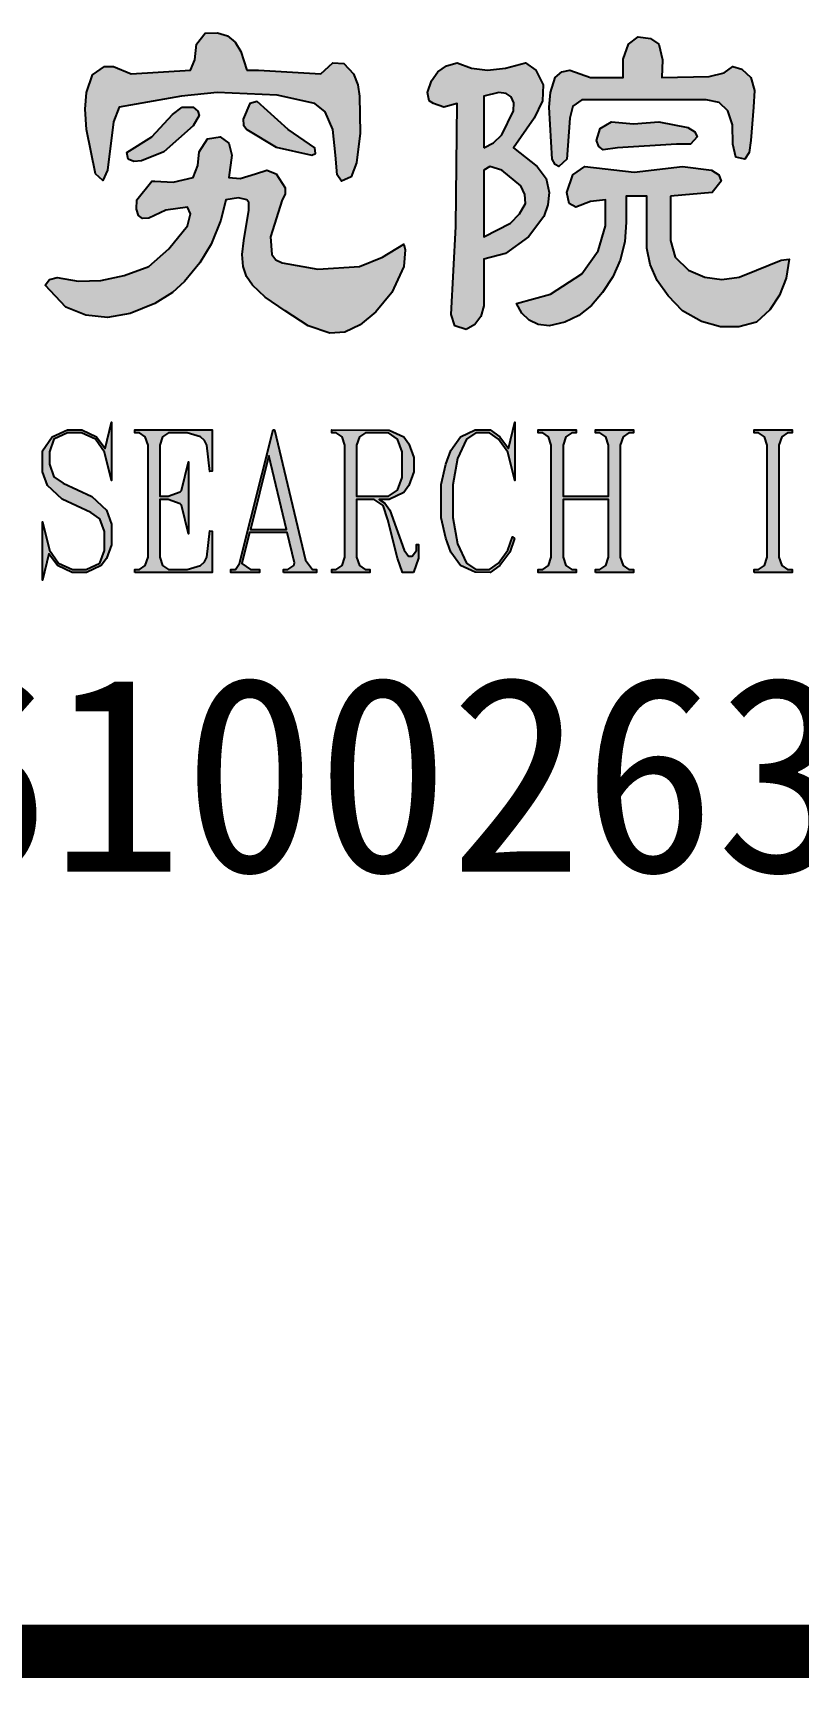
# Model space of a CAD drawing. Extents: x 1252172 to 1336272, y -987752 to -826269.
# Drawn here: x 1332417 to 1333277, y -868754 to -866904 of the extents above; entities that cross this region are included whole.
import ezdxf
from ezdxf.enums import TextEntityAlignment as Align

# ---------------------------------------------------------------- set-up
doc = ezdxf.new("R2010")
doc.units = 0
doc.header["$LTSCALE"] = 1000
for name, color, linetype in [('BTTK', 7, 'Continuous'), ('Logo', 4, 'Continuous'), ('电-标注', 1, 'Continuous')]:
    doc.layers.add(name, color=color, linetype=linetype)
doc.styles.add('HT', font='')
doc.styles.add('HZ(TK)', font='geniso.shx', dxfattribs={"width": 0.9, "bigfont": 'hztxt.shx'})
doc.styles.get('HT').set_extended_font_data('SimHei')

# ---------------------------------------------------------------- blocks, each defined once
blk = doc.blocks.new('vhtemplate_2020年新竖式图框_A1')
at = {"layer": 'Logo'}
h = blk.add_hatch(color=4, dxfattribs=at)
h.dxf.hatch_style = 1
h.paths.add_polyline_path([(804.034, 545.519), (804.259, 545.571), (804.309, 545.706), (804.326, 545.862), (804.418, 546.008), (804.559, 546.029), (804.659, 545.956), (804.693, 545.821), (804.659, 545.571), (804.784, 545.56), (804.959, 545.612), (805.084, 545.654), (805.192, 545.612), (805.292, 545.456), (805.292, 545.386), (805.259, 545.321), (805.126, 544.904), (805.142, 544.706), (805.188, 544.647), (805.259, 544.613), (805.659, 544.54), (806.126, 544.571), (806.384, 544.675), (806.625, 544.821), (806.642, 544.758), (806.625, 544.571), (806.492, 544.279), (806.311, 544.063), (806.134, 543.915), (805.961, 543.834), (805.792, 543.821), (805.551, 543.905), (805.292, 544.071), (805.067, 544.227), (804.926, 544.363), (804.857, 544.457), (804.818, 544.571), (804.807, 544.706), (804.826, 544.863), (804.884, 545.206), (804.882, 545.292), (804.859, 545.321), (804.768, 545.342), (804.626, 545.321), (804.568, 545.092), (804.459, 544.821), (804.334, 544.613), (804.159, 544.404), (804.026, 544.279), (803.826, 544.155), (803.551, 544.043), (803.293, 543.998), (803.051, 544.022), (802.827, 544.113), (802.593, 544.363), (802.643, 544.425), (802.727, 544.446), (802.966, 544.407), (803.218, 544.415), (803.483, 544.47), (803.76, 544.571), (803.985, 544.769), (804.193, 545.029), (804.226, 545.165), (804.193, 545.238), (803.951, 545.206), (803.76, 545.113), (803.689, 545.11), (803.643, 545.144), (803.622, 545.214), (803.626, 545.321), (803.793, 545.529), (803.826, 545.529)])
h.paths.add_polyline_path([(804.859, 546.779), (804.993, 546.779), (805.692, 546.737), (805.826, 546.862), (805.951, 546.852), (806.059, 546.737), (806.109, 546.612), (806.126, 546.487), (806.134, 546.071), (806.092, 545.737), (806.034, 545.581), (805.926, 545.529), (805.876, 545.602), (805.859, 545.821), (805.826, 546.112), (805.742, 546.31), (805.626, 546.404), (805.201, 546.498), (804.526, 546.529), (804.126, 546.487), (803.426, 546.362), (803.36, 546.196), (803.293, 545.654), (803.243, 545.539), (803.16, 545.612), (803.06, 546.112), (803.043, 546.341), (803.06, 546.529), (803.126, 546.727), (803.26, 546.82), (803.36, 546.82), (803.56, 546.737), (804.226, 546.779), (804.276, 546.893), (804.293, 547.07), (804.393, 547.195), (804.53, 547.198), (804.643, 547.164), (804.73, 547.094), (804.793, 546.987)])
h.paths.add_polyline_path([(805.326, 546.112), (804.976, 546.425), (804.893, 546.404), (804.818, 546.227), (804.824, 546.162), (804.859, 546.112), (805.192, 545.914), (805.592, 545.821), (805.634, 545.841), (805.626, 545.904)], flags=17)
h.paths.add_polyline_path([(804.134, 546.362), (804.259, 546.362), (804.309, 546.318), (804.326, 546.268), (804.259, 546.154), (803.926, 545.862), (803.676, 545.758), (803.589, 545.753), (803.526, 545.779), (803.51, 545.852), (803.793, 546.029), (804.026, 546.279)], flags=17)
h = blk.add_hatch(color=4, dxfattribs=at)
h.dxf.hatch_style = 1
h.paths.add_polyline_path([(807.825, 545.06), (807.925, 545.162), (807.992, 545.279), (807.987, 545.381), (807.942, 545.477), (807.725, 545.654), (807.592, 545.696), (807.525, 545.654), (807.525, 544.904)], flags=16)
h.paths.add_polyline_path([(807.525, 545.904), (807.633, 545.961), (807.725, 546.05), (807.858, 546.321), (807.86, 546.412), (807.833, 546.477), (807.777, 546.516), (807.692, 546.529), (807.525, 546.487)], flags=16)
h.paths.add_polyline_path([(809.624, 545.362), (809.624, 544.863), (809.674, 544.675), (809.824, 544.529), (810.01, 544.451), (810.199, 544.425), (810.393, 544.451), (810.591, 544.529), (810.866, 544.644), (810.957, 544.654), (810.922, 544.438), (810.849, 544.248), (810.739, 544.084), (810.591, 543.946), (810.389, 543.892), (810.183, 543.894), (809.972, 543.954), (809.758, 544.071), (809.595, 544.24), (809.474, 544.415), (809.395, 544.594), (809.358, 544.779), (809.358, 545.362), (809.125, 545.362), (809.125, 545.071), (809.108, 544.85), (809.058, 544.644), (808.975, 544.454), (808.858, 544.279), (808.733, 544.131), (808.591, 544.019), (808.433, 543.944), (808.258, 543.905), (808.135, 543.92), (808.033, 543.967), (807.952, 544.045), (807.892, 544.155), (808.275, 544.259), (808.625, 544.488), (808.808, 544.748), (808.891, 545.029), (808.891, 545.321), (808.725, 545.3), (808.558, 545.238), (808.483, 545.279), (808.458, 545.404), (808.525, 545.602), (808.658, 545.696), (809.216, 545.633), (809.758, 545.696), (810.083, 545.654), (810.164, 545.602), (810.191, 545.529), (810.091, 545.404)])
h.paths.add_polyline_path([(810.058, 546.706), (810.224, 546.75), (810.324, 546.82), (810.424, 546.789), (810.524, 546.695), (810.566, 546.55), (810.557, 546.362), (810.524, 545.987), (810.507, 545.852), (810.457, 545.779), (810.358, 545.8), (810.324, 545.946), (810.318, 546.164), (810.266, 546.321), (810.168, 546.414), (810.024, 546.445), (808.625, 546.445), (808.525, 546.373), (808.491, 546.237), (808.458, 545.779), (808.366, 545.696), (808.327, 545.717), (808.291, 545.779), (808.258, 546.362), (808.275, 546.529), (808.325, 546.695), (808.4, 546.758), (808.491, 546.779), (808.725, 546.695), (809.091, 546.695), (809.091, 546.904), (809.15, 547.07), (809.258, 547.154), (809.399, 547.133), (809.491, 547.07), (809.533, 546.893), (809.524, 546.695)])
h.paths.add_polyline_path([(809.025, 545.904), (808.866, 545.883), (808.818, 545.92), (808.791, 545.987), (808.833, 546.123), (808.958, 546.196), (809.208, 546.175), (809.491, 546.196), (809.816, 546.133), (809.897, 546.086), (809.924, 546.029), (809.849, 545.946), (809.691, 545.946)], flags=17)
h.paths.add_polyline_path([(807.325, 543.863), (807.2, 543.905), (807.159, 544.03), (807.208, 545.019), (807.225, 546.404), (807.075, 546.362), (806.959, 546.404), (806.909, 546.435), (806.892, 546.529), (806.938, 546.659), (807.009, 546.758), (807.104, 546.826), (807.225, 546.862), (807.386, 546.8), (807.567, 546.779), (807.769, 546.8), (807.992, 546.862), (808.108, 546.779), (808.192, 546.612), (808.183, 546.435), (808.092, 546.237), (807.858, 545.904), (808.125, 545.696), (808.225, 545.56), (808.258, 545.404), (808.244, 545.264), (808.2, 545.133), (808.025, 544.904), (807.767, 544.717), (807.525, 544.654), (807.525, 544.128), (807.492, 544.009), (807.425, 543.92)])
h = blk.add_hatch(color=4, dxfattribs=at)
h.dxf.hatch_style = 1
h.paths.add_polyline_path([(801.121, 541.131), (800.998, 541.131), (800.941, 541.291), (800.835, 541.724), (800.782, 541.883), (800.681, 541.952), (800.483, 541.952), (800.483, 541.302), (800.515, 541.21), (800.58, 541.165), (800.63, 541.165), (800.63, 541.131), (800.203, 541.131), (800.203, 541.165), (800.253, 541.165), (800.319, 541.21), (800.351, 541.302), (800.351, 542.563), (800.319, 542.655), (800.253, 542.7), (800.203, 542.7), (800.203, 542.734), (800.85, 542.732), (801.012, 542.657), (801.07, 542.579), (801.125, 542.423), (801.125, 542.264), (801.07, 542.109), (801.012, 542.03), (800.848, 541.952), (800.736, 541.952), (800.799, 541.911), (800.855, 541.832), (801.016, 541.383), (801.064, 541.314), (801.108, 541.314), (801.154, 541.379), (801.154, 541.447), (801.178, 541.447), (801.178, 541.293)])
h.paths.add_polyline_path([(800.994, 542.489), (800.943, 542.63), (800.842, 542.7), (800.58, 542.7), (800.515, 542.655), (800.483, 542.563), (800.483, 541.987), (800.842, 541.987), (800.943, 542.058), (800.994, 542.199)], flags=16)
h.paths.add_polyline_path([(801.39, 541.131), (801.39, 541.165), (801.44, 541.165), (801.506, 541.21), (801.538, 541.302), (801.538, 542.563), (801.506, 542.655), (801.44, 542.7), (801.39, 542.7), (801.39, 542.734), (802.258, 542.734), (802.258, 542.269), (802.233, 542.267), (802.198, 542.561), (802.172, 542.615), (802.126, 542.657), (801.976, 542.7), (801.767, 542.7), (801.702, 542.655), (801.669, 542.563), (801.669, 541.987), (801.762, 541.987), (801.9, 542.036), (801.914, 542.054), (801.99, 542.374), (801.99, 541.567), (801.914, 541.887), (801.9, 541.903), (801.762, 541.952), (801.669, 541.952), (801.669, 541.302), (801.702, 541.21), (801.767, 541.165), (801.976, 541.165), (802.126, 541.208), (802.172, 541.251), (802.198, 541.304), (802.233, 541.599), (802.258, 541.596), (802.258, 541.131)])
h.paths.add_polyline_path([(803.283, 541.287), (803.225, 541.208), (803.06, 541.131), (802.896, 541.131), (802.731, 541.208), (802.635, 541.34), (802.564, 541.044), (802.564, 541.701), (802.641, 541.381), (802.744, 541.237), (802.9, 541.165), (803.056, 541.165), (803.209, 541.237), (803.26, 541.377), (803.26, 541.592), (803.209, 541.734), (803.107, 541.805), (802.785, 541.956), (802.621, 542.109), (802.564, 542.264), (802.564, 542.5), (802.674, 542.657), (802.843, 542.734), (803.006, 542.734), (803.171, 542.657), (803.268, 542.525), (803.338, 542.822), (803.338, 542.164), (803.262, 542.484), (803.159, 542.628), (803.003, 542.7), (802.846, 542.7), (802.693, 542.628), (802.642, 542.489), (802.642, 542.348), (802.693, 542.207), (802.795, 542.135), (803.118, 541.985), (803.282, 541.832), (803.338, 541.675), (803.338, 541.443)])
h.paths.add_polyline_path([(803.603, 541.131), (803.603, 541.165), (803.653, 541.165), (803.719, 541.21), (803.751, 541.302), (803.751, 542.563), (803.719, 542.655), (803.653, 542.7), (803.603, 542.7), (803.603, 542.734), (804.47, 542.734), (804.47, 542.269), (804.446, 542.267), (804.411, 542.561), (804.384, 542.615), (804.339, 542.657), (804.189, 542.7), (803.98, 542.7), (803.914, 542.655), (803.882, 542.563), (803.882, 541.987), (803.975, 541.987), (804.113, 542.036), (804.126, 542.054), (804.203, 542.374), (804.203, 541.567), (804.126, 541.887), (804.113, 541.903), (803.975, 541.952), (803.882, 541.952), (803.882, 541.302), (803.914, 541.21), (803.98, 541.165), (804.189, 541.165), (804.339, 541.208), (804.384, 541.251), (804.411, 541.304), (804.446, 541.599), (804.47, 541.596), (804.47, 541.131)])
h.paths.add_polyline_path([(805.271, 541.131), (805.271, 541.165), (805.321, 541.165), (805.387, 541.21), (805.396, 541.239), (805.315, 541.579), (804.892, 541.579), (804.805, 541.231), (804.9, 541.165), (805.003, 541.165), (805.003, 541.131), (804.682, 541.131), (804.682, 541.165), (804.732, 541.165), (804.779, 541.231), (805.155, 542.734), (805.173, 542.734), (805.521, 541.27), (805.597, 541.165), (805.645, 541.165), (805.645, 541.131)])
h.paths.add_polyline_path([(805.109, 542.447), (804.901, 541.614), (805.308, 541.614)], flags=16)
h.paths.add_polyline_path([(806.733, 541.131), (806.61, 541.131), (806.554, 541.291), (806.447, 541.724), (806.394, 541.883), (806.293, 541.952), (806.095, 541.952), (806.095, 541.302), (806.127, 541.21), (806.192, 541.165), (806.242, 541.165), (806.242, 541.131), (805.815, 541.131), (805.815, 541.165), (805.865, 541.165), (805.931, 541.21), (805.963, 541.302), (805.963, 542.563), (805.931, 542.655), (805.865, 542.7), (805.815, 542.7), (805.815, 542.734), (806.462, 542.732), (806.624, 542.657), (806.682, 542.579), (806.737, 542.423), (806.737, 542.264), (806.682, 542.109), (806.624, 542.03), (806.46, 541.952), (806.348, 541.952), (806.411, 541.911), (806.468, 541.832), (806.628, 541.383), (806.676, 541.314), (806.72, 541.314), (806.766, 541.379), (806.766, 541.447), (806.79, 541.447), (806.79, 541.293)])
h.paths.add_polyline_path([(806.606, 542.489), (806.555, 542.63), (806.454, 542.7), (806.193, 542.7), (806.127, 542.655), (806.095, 542.563), (806.095, 541.987), (806.454, 541.987), (806.555, 542.058), (806.606, 542.199)], flags=16)
h.paths.add_polyline_path([(807.794, 542.484), (807.69, 542.628), (807.588, 542.7), (807.433, 542.7), (807.331, 542.63), (807.227, 542.412), (807.175, 542.117), (807.175, 541.748), (807.227, 541.453), (807.331, 541.235), (807.433, 541.165), (807.588, 541.165), (807.69, 541.237), (807.794, 541.383), (807.847, 541.53), (807.869, 541.513), (807.815, 541.361), (807.706, 541.208), (807.594, 541.131), (807.426, 541.133), (807.264, 541.208), (807.152, 541.361), (807.099, 541.516), (807.043, 541.744), (807.043, 542.121), (807.099, 542.35), (807.152, 542.504), (807.264, 542.657), (807.427, 542.734), (807.594, 542.734), (807.706, 542.657), (807.8, 542.525), (807.871, 542.822), (807.871, 542.164)])
h.paths.add_polyline_path([(808.778, 541.131), (808.778, 541.165), (808.828, 541.165), (808.894, 541.21), (808.926, 541.302), (808.926, 541.952), (808.415, 541.952), (808.415, 541.302), (808.447, 541.21), (808.513, 541.165), (808.563, 541.165), (808.563, 541.131), (808.136, 541.131), (808.136, 541.165), (808.186, 541.165), (808.251, 541.21), (808.283, 541.302), (808.283, 542.563), (808.251, 542.655), (808.186, 542.7), (808.136, 542.7), (808.136, 542.734), (808.563, 542.734), (808.563, 542.7), (808.513, 542.7), (808.447, 542.655), (808.415, 542.563), (808.415, 541.987), (808.926, 541.987), (808.926, 542.563), (808.894, 542.655), (808.828, 542.7), (808.778, 542.7), (808.778, 542.734), (809.205, 542.734), (809.205, 542.7), (809.155, 542.7), (809.09, 542.655), (809.057, 542.563), (809.057, 541.302), (809.09, 541.21), (809.155, 541.165), (809.205, 541.165), (809.205, 541.131)])
h = blk.add_hatch(color=4, dxfattribs=at)
h.dxf.hatch_style = 1
h.paths.add_polyline_path([(810.562, 541.131), (810.562, 541.165), (810.612, 541.165), (810.678, 541.21), (810.71, 541.302), (810.71, 542.563), (810.678, 542.655), (810.612, 542.7), (810.562, 542.7), (810.562, 542.734), (810.989, 542.734), (810.989, 542.7), (810.939, 542.7), (810.874, 542.655), (810.842, 542.563), (810.842, 541.302), (810.874, 541.21), (810.939, 541.165), (810.989, 541.165), (810.989, 541.131)])
h.paths.add_polyline_path([(812.234, 542.7), (812.136, 542.632), (812.136, 541.131), (812.117, 541.131), (811.387, 542.661), (811.387, 541.233), (811.484, 541.165), (811.535, 541.165), (811.535, 541.131), (811.214, 541.131), (811.214, 541.165), (811.264, 541.165), (811.362, 541.233), (811.362, 542.632), (811.264, 542.7), (811.214, 542.7), (811.214, 542.734), (811.487, 542.734), (812.111, 541.428), (812.111, 542.632), (812.014, 542.7), (811.963, 542.7), (811.963, 542.734), (812.284, 542.734), (812.284, 542.7)])
h.paths.add_polyline_path([(813.268, 541.287), (813.209, 541.208), (813.044, 541.131), (812.88, 541.131), (812.715, 541.208), (812.619, 541.34), (812.549, 541.044), (812.549, 541.701), (812.625, 541.381), (812.728, 541.237), (812.884, 541.165), (813.041, 541.165), (813.194, 541.237), (813.245, 541.377), (813.245, 541.592), (813.194, 541.734), (813.092, 541.805), (812.769, 541.956), (812.606, 542.109), (812.549, 542.264), (812.549, 542.5), (812.659, 542.657), (812.827, 542.734), (812.991, 542.734), (813.156, 542.657), (813.252, 542.525), (813.322, 542.822), (813.322, 542.164), (813.246, 542.484), (813.144, 542.628), (812.988, 542.7), (812.83, 542.7), (812.677, 542.628), (812.626, 542.489), (812.626, 542.348), (812.677, 542.207), (812.779, 542.135), (813.102, 541.985), (813.266, 541.832), (813.322, 541.675), (813.322, 541.443)])
h.paths.add_polyline_path([(814.431, 542.267), (814.396, 542.561), (814.37, 542.615), (814.324, 542.657), (814.177, 542.7), (814.113, 542.655), (814.081, 542.563), (814.081, 541.302), (814.113, 541.21), (814.178, 541.165), (814.229, 541.165), (814.229, 541.131), (813.801, 541.131), (813.801, 541.165), (813.851, 541.165), (813.917, 541.21), (813.949, 541.302), (813.949, 542.563), (813.917, 542.655), (813.853, 542.7), (813.706, 542.657), (813.66, 542.615), (813.634, 542.561), (813.599, 542.267), (813.574, 542.269), (813.574, 542.734), (814.455, 542.734), (814.455, 542.269)])
h.paths.add_polyline_path([(814.667, 541.131), (814.667, 541.165), (814.717, 541.165), (814.782, 541.21), (814.814, 541.302), (814.814, 542.563), (814.782, 542.655), (814.717, 542.7), (814.667, 542.7), (814.667, 542.734), (815.094, 542.734), (815.094, 542.7), (815.044, 542.7), (814.978, 542.655), (814.946, 542.563), (814.946, 541.302), (814.978, 541.21), (815.044, 541.165), (815.094, 541.165), (815.094, 541.131)])
h.paths.add_polyline_path([(816.162, 542.267), (816.127, 542.561), (816.101, 542.615), (816.055, 542.657), (815.908, 542.7), (815.844, 542.655), (815.812, 542.563), (815.812, 541.302), (815.844, 541.21), (815.91, 541.165), (815.96, 541.165), (815.96, 541.131), (815.532, 541.131), (815.532, 541.165), (815.583, 541.165), (815.648, 541.21), (815.68, 541.302), (815.68, 542.563), (815.648, 542.655), (815.584, 542.7), (815.437, 542.657), (815.391, 542.615), (815.365, 542.561), (815.33, 542.267), (815.306, 542.269), (815.306, 542.734), (816.186, 542.734), (816.186, 542.269)])
h.paths.add_polyline_path([(817.417, 542.7), (817.319, 542.632), (817.319, 541.594), (817.264, 541.363), (817.152, 541.208), (816.987, 541.131), (816.878, 541.131), (816.878, 541.145), (816.874, 541.131), (816.712, 541.208), (816.6, 541.363), (816.546, 541.594), (816.546, 542.563), (816.513, 542.655), (816.448, 542.7), (816.398, 542.7), (816.398, 542.734), (816.825, 542.734), (816.825, 542.7), (816.775, 542.7), (816.709, 542.655), (816.677, 542.563), (816.677, 541.524), (816.728, 541.306), (816.779, 541.237), (816.881, 541.165), (816.984, 541.165), (817.14, 541.237), (817.242, 541.381), (817.294, 541.599), (817.294, 542.632), (817.196, 542.7), (817.146, 542.7), (817.146, 542.734), (817.467, 542.734), (817.467, 542.7)])
h.paths.add_polyline_path([(818.535, 542.267), (818.5, 542.561), (818.474, 542.615), (818.428, 542.657), (818.281, 542.7), (818.217, 542.655), (818.185, 542.563), (818.185, 541.302), (818.217, 541.21), (818.283, 541.165), (818.333, 541.165), (818.333, 541.131), (817.905, 541.131), (817.905, 541.165), (817.956, 541.165), (818.021, 541.21), (818.053, 541.302), (818.053, 542.563), (818.021, 542.655), (817.957, 542.7), (817.81, 542.657), (817.765, 542.615), (817.738, 542.561), (817.703, 542.267), (817.679, 542.269), (817.679, 542.734), (818.56, 542.734), (818.56, 542.269)])
h.paths.add_polyline_path([(818.771, 541.131), (818.771, 541.165), (818.821, 541.165), (818.887, 541.21), (818.919, 541.302), (818.919, 542.563), (818.887, 542.655), (818.821, 542.7), (818.771, 542.7), (818.771, 542.734), (819.638, 542.734), (819.638, 542.269), (819.614, 542.267), (819.579, 542.561), (819.552, 542.615), (819.507, 542.657), (819.357, 542.7), (819.148, 542.7), (819.082, 542.655), (819.05, 542.563), (819.05, 541.987), (819.143, 541.987), (819.281, 542.036), (819.294, 542.054), (819.371, 542.374), (819.371, 541.567), (819.294, 541.887), (819.281, 541.903), (819.143, 541.952), (819.05, 541.952), (819.05, 541.302), (819.082, 541.21), (819.148, 541.165), (819.357, 541.165), (819.507, 541.208), (819.552, 541.251), (819.579, 541.304), (819.614, 541.599), (819.638, 541.596), (819.638, 541.131)])
at = {"layer": 'BTTK', "const_width": 0.6}
blk.add_lwpolyline([(831, 529), (761, 529)], dxfattribs=at)
at = {"layer": 'Logo', "color": 4}
for points in [[(804.859, 546.779), (804.993, 546.779), (805.692, 546.737), (805.826, 546.862), (805.951, 546.852), (806.059, 546.737), (806.109, 546.612), (806.126, 546.487), (806.134, 546.071), (806.092, 545.737), (806.034, 545.581), (805.926, 545.529), (805.876, 545.602), (805.859, 545.821), (805.826, 546.112), (805.742, 546.31), (805.626, 546.404), (805.201, 546.498), (804.526, 546.529), (804.126, 546.487), (803.426, 546.362), (803.36, 546.196), (803.293, 545.654), (803.243, 545.539), (803.16, 545.612), (803.06, 546.112), (803.043, 546.341), (803.06, 546.529), (803.126, 546.727), (803.26, 546.82), (803.36, 546.82), (803.56, 546.737), (804.226, 546.779), (804.276, 546.893), (804.293, 547.07), (804.393, 547.195), (804.53, 547.198), (804.643, 547.164), (804.73, 547.094), (804.793, 546.987)], [(810.058, 546.706), (810.224, 546.75), (810.324, 546.82), (810.424, 546.789), (810.524, 546.695), (810.566, 546.55), (810.557, 546.362), (810.524, 545.987), (810.507, 545.852), (810.457, 545.779), (810.358, 545.8), (810.324, 545.946), (810.318, 546.164), (810.266, 546.321), (810.168, 546.414), (810.024, 546.445), (808.625, 546.445), (808.525, 546.373), (808.491, 546.237), (808.458, 545.779), (808.366, 545.696), (808.327, 545.717), (808.291, 545.779), (808.258, 546.362), (808.275, 546.529), (808.325, 546.695), (808.4, 546.758), (808.491, 546.779), (808.725, 546.695), (809.091, 546.695), (809.091, 546.904), (809.15, 547.07), (809.258, 547.154), (809.399, 547.133), (809.491, 547.07), (809.533, 546.893), (809.524, 546.695)], [(807.325, 543.863), (807.2, 543.905), (807.159, 544.03), (807.208, 545.019), (807.225, 546.404), (807.075, 546.362), (806.959, 546.404), (806.909, 546.435), (806.892, 546.529), (806.938, 546.659), (807.009, 546.758), (807.104, 546.826), (807.225, 546.862), (807.386, 546.8), (807.567, 546.779), (807.769, 546.8), (807.992, 546.862), (808.108, 546.779), (808.192, 546.612), (808.183, 546.435), (808.092, 546.237), (807.858, 545.904), (808.125, 545.696), (808.225, 545.56), (808.258, 545.404), (808.244, 545.264), (808.2, 545.133), (808.025, 544.904), (807.767, 544.717), (807.525, 544.654), (807.525, 544.128), (807.492, 544.009), (807.425, 543.92)], [(807.525, 545.904), (807.633, 545.961), (807.725, 546.05), (807.858, 546.321), (807.86, 546.412), (807.833, 546.477), (807.777, 546.516), (807.692, 546.529), (807.525, 546.487)], [(804.134, 546.362), (804.259, 546.362), (804.309, 546.318), (804.326, 546.268), (804.259, 546.154), (803.926, 545.862), (803.676, 545.758), (803.589, 545.753), (803.526, 545.779), (803.51, 545.852), (803.793, 546.029), (804.026, 546.279)], [(805.326, 546.112), (804.976, 546.425), (804.893, 546.404), (804.818, 546.227), (804.824, 546.162), (804.859, 546.112), (805.192, 545.914), (805.592, 545.821), (805.634, 545.841), (805.626, 545.904)], [(809.025, 545.904), (808.866, 545.883), (808.818, 545.92), (808.791, 545.987), (808.833, 546.123), (808.958, 546.196), (809.208, 546.175), (809.491, 546.196), (809.816, 546.133), (809.897, 546.086), (809.924, 546.029), (809.849, 545.946), (809.691, 545.946)], [(804.034, 545.519), (804.259, 545.571), (804.309, 545.706), (804.326, 545.862), (804.418, 546.008), (804.559, 546.029), (804.659, 545.956), (804.693, 545.821), (804.659, 545.571), (804.784, 545.56), (804.959, 545.612), (805.084, 545.654), (805.192, 545.612), (805.292, 545.456), (805.292, 545.386), (805.259, 545.321), (805.126, 544.904), (805.142, 544.706), (805.188, 544.647), (805.259, 544.613), (805.659, 544.54), (806.126, 544.571), (806.384, 544.675), (806.625, 544.821), (806.642, 544.758), (806.625, 544.571), (806.492, 544.279), (806.311, 544.063), (806.134, 543.915), (805.961, 543.834), (805.792, 543.821), (805.551, 543.905), (805.292, 544.071), (805.067, 544.227), (804.926, 544.363), (804.857, 544.457), (804.818, 544.571), (804.807, 544.706), (804.826, 544.863), (804.884, 545.206), (804.882, 545.292), (804.859, 545.321), (804.768, 545.342), (804.626, 545.321), (804.568, 545.092), (804.459, 544.821), (804.334, 544.613), (804.159, 544.404), (804.026, 544.279), (803.826, 544.155), (803.551, 544.043), (803.293, 543.998), (803.051, 544.022), (802.827, 544.113), (802.593, 544.363), (802.643, 544.425), (802.727, 544.446), (802.966, 544.407), (803.218, 544.415), (803.483, 544.47), (803.76, 544.571), (803.985, 544.769), (804.193, 545.029), (804.226, 545.165), (804.193, 545.238), (803.951, 545.206), (803.76, 545.113), (803.689, 545.11), (803.643, 545.144), (803.622, 545.214), (803.626, 545.321), (803.793, 545.529), (803.826, 545.529)], [(807.825, 545.06), (807.925, 545.162), (807.992, 545.279), (807.987, 545.381), (807.942, 545.477), (807.725, 545.654), (807.592, 545.696), (807.525, 545.654), (807.525, 544.904)], [(809.624, 545.362), (809.624, 544.863), (809.674, 544.675), (809.824, 544.529), (810.01, 544.451), (810.199, 544.425), (810.393, 544.451), (810.591, 544.529), (810.866, 544.644), (810.957, 544.654), (810.922, 544.438), (810.849, 544.248), (810.739, 544.084), (810.591, 543.946), (810.389, 543.892), (810.183, 543.894), (809.972, 543.954), (809.758, 544.071), (809.595, 544.24), (809.474, 544.415), (809.395, 544.594), (809.358, 544.779), (809.358, 545.362), (809.125, 545.362), (809.125, 545.071), (809.108, 544.85), (809.058, 544.644), (808.975, 544.454), (808.858, 544.279), (808.733, 544.131), (808.591, 544.019), (808.433, 543.944), (808.258, 543.905), (808.135, 543.92), (808.033, 543.967), (807.952, 544.045), (807.892, 544.155), (808.275, 544.259), (808.625, 544.488), (808.808, 544.748), (808.891, 545.029), (808.891, 545.321), (808.725, 545.3), (808.558, 545.238), (808.483, 545.279), (808.458, 545.404), (808.525, 545.602), (808.658, 545.696), (809.216, 545.633), (809.758, 545.696), (810.083, 545.654), (810.164, 545.602), (810.191, 545.529), (810.091, 545.404)], [(803.283, 541.287), (803.225, 541.208), (803.06, 541.131), (802.896, 541.131), (802.731, 541.208), (802.635, 541.34), (802.564, 541.044), (802.564, 541.701), (802.641, 541.381), (802.744, 541.237), (802.9, 541.165), (803.056, 541.165), (803.209, 541.237), (803.26, 541.377), (803.26, 541.592), (803.209, 541.734), (803.107, 541.805), (802.785, 541.956), (802.621, 542.109), (802.564, 542.264), (802.564, 542.5), (802.674, 542.657), (802.843, 542.734), (803.006, 542.734), (803.171, 542.657), (803.268, 542.525), (803.338, 542.822), (803.338, 542.164), (803.262, 542.484), (803.159, 542.628), (803.003, 542.7), (802.846, 542.7), (802.693, 542.628), (802.642, 542.489), (802.642, 542.348), (802.693, 542.207), (802.795, 542.135), (803.118, 541.985), (803.282, 541.832), (803.338, 541.675), (803.338, 541.443)], [(803.603, 541.131), (803.603, 541.165), (803.653, 541.165), (803.719, 541.21), (803.751, 541.302), (803.751, 542.563), (803.719, 542.655), (803.653, 542.7), (803.603, 542.7), (803.603, 542.734), (804.47, 542.734), (804.47, 542.269), (804.446, 542.267), (804.411, 542.561), (804.384, 542.615), (804.339, 542.657), (804.189, 542.7), (803.98, 542.7), (803.914, 542.655), (803.882, 542.563), (803.882, 541.987), (803.975, 541.987), (804.113, 542.036), (804.126, 542.054), (804.203, 542.374), (804.203, 541.567), (804.126, 541.887), (804.113, 541.903), (803.975, 541.952), (803.882, 541.952), (803.882, 541.302), (803.914, 541.21), (803.98, 541.165), (804.189, 541.165), (804.339, 541.208), (804.384, 541.251), (804.411, 541.304), (804.446, 541.599), (804.47, 541.596), (804.47, 541.131)], [(805.271, 541.131), (805.271, 541.165), (805.321, 541.165), (805.387, 541.21), (805.396, 541.239), (805.315, 541.579), (804.892, 541.579), (804.805, 541.231), (804.9, 541.165), (805.003, 541.165), (805.003, 541.131), (804.682, 541.131), (804.682, 541.165), (804.732, 541.165), (804.779, 541.231), (805.155, 542.734), (805.173, 542.734), (805.521, 541.27), (805.597, 541.165), (805.645, 541.165), (805.645, 541.131)], [(806.733, 541.131), (806.61, 541.131), (806.554, 541.291), (806.447, 541.724), (806.394, 541.883), (806.293, 541.952), (806.095, 541.952), (806.095, 541.302), (806.127, 541.21), (806.192, 541.165), (806.242, 541.165), (806.242, 541.131), (805.815, 541.131), (805.815, 541.165), (805.865, 541.165), (805.931, 541.21), (805.963, 541.302), (805.963, 542.563), (805.931, 542.655), (805.865, 542.7), (805.815, 542.7), (805.815, 542.734), (806.462, 542.732), (806.624, 542.657), (806.682, 542.579), (806.737, 542.423), (806.737, 542.264), (806.682, 542.109), (806.624, 542.03), (806.46, 541.952), (806.348, 541.952), (806.411, 541.911), (806.468, 541.832), (806.628, 541.383), (806.676, 541.314), (806.72, 541.314), (806.766, 541.379), (806.766, 541.447), (806.79, 541.447), (806.79, 541.293)], [(807.794, 542.484), (807.69, 542.628), (807.588, 542.7), (807.433, 542.7), (807.331, 542.63), (807.227, 542.412), (807.175, 542.117), (807.175, 541.748), (807.227, 541.453), (807.331, 541.235), (807.433, 541.165), (807.588, 541.165), (807.69, 541.237), (807.794, 541.383), (807.847, 541.53), (807.869, 541.513), (807.815, 541.361), (807.706, 541.208), (807.594, 541.131), (807.426, 541.133), (807.264, 541.208), (807.152, 541.361), (807.099, 541.516), (807.043, 541.744), (807.043, 542.121), (807.099, 542.35), (807.152, 542.504), (807.264, 542.657), (807.427, 542.734), (807.594, 542.734), (807.706, 542.657), (807.8, 542.525), (807.871, 542.822), (807.871, 542.164)], [(808.778, 541.131), (808.778, 541.165), (808.828, 541.165), (808.894, 541.21), (808.926, 541.302), (808.926, 541.952), (808.415, 541.952), (808.415, 541.302), (808.447, 541.21), (808.513, 541.165), (808.563, 541.165), (808.563, 541.131), (808.136, 541.131), (808.136, 541.165), (808.186, 541.165), (808.251, 541.21), (808.283, 541.302), (808.283, 542.563), (808.251, 542.655), (808.186, 542.7), (808.136, 542.7), (808.136, 542.734), (808.563, 542.734), (808.563, 542.7), (808.513, 542.7), (808.447, 542.655), (808.415, 542.563), (808.415, 541.987), (808.926, 541.987), (808.926, 542.563), (808.894, 542.655), (808.828, 542.7), (808.778, 542.7), (808.778, 542.734), (809.205, 542.734), (809.205, 542.7), (809.155, 542.7), (809.09, 542.655), (809.057, 542.563), (809.057, 541.302), (809.09, 541.21), (809.155, 541.165), (809.205, 541.165), (809.205, 541.131)], [(810.562, 541.131), (810.562, 541.165), (810.612, 541.165), (810.678, 541.21), (810.71, 541.302), (810.71, 542.563), (810.678, 542.655), (810.612, 542.7), (810.562, 542.7), (810.562, 542.734), (810.989, 542.734), (810.989, 542.7), (810.939, 542.7), (810.874, 542.655), (810.842, 542.563), (810.842, 541.302), (810.874, 541.21), (810.939, 541.165), (810.989, 541.165), (810.989, 541.131)], [(806.606, 542.489), (806.555, 542.63), (806.454, 542.7), (806.193, 542.7), (806.127, 542.655), (806.095, 542.563), (806.095, 541.987), (806.454, 541.987), (806.555, 542.058), (806.606, 542.199)], [(805.109, 542.447), (804.901, 541.614), (805.308, 541.614)]]:
    blk.add_lwpolyline(points, close=True, dxfattribs=at)
at = {"color": 4, "style": 'HT'}
blk.add_text('设计证书编号：A261002637', height=2.2, dxfattribs=at).set_placement((777.153, 539.965), align=Align.TOP_LEFT)
at = {"layer": 'BTTK', "color": 4, "style": 'HZ(TK)', "width": 0.9}
for tag, p in [('合作单位', (796, 511.5)), ('建设单位', (796, 209.5)), ('工程名称', (796, 176.5)), ('子项名称', (806, 160)), ('图纸名称', (796, 141))]:
    blk.add_attdef(tag, text='', height=3.5, dxfattribs=at).set_placement(p, align=Align.MIDDLE_CENTER)
for tag, p in [('注册证书号', (808.5, 309.006)), ('注册印章号', (808.5, 301.006)), ('设计号', (806, 193)), ('图别', (789.75, 34)), ('图号', (822.25, 34)), ('版本号', (789.75, 26)), ('日期', (822.25, 26))]:
    blk.add_attdef(tag, text='', height=3.5, dxfattribs=at).set_placement(p, align=Align.MIDDLE)

msp = doc.modelspace()

# ---------------------------------------------------------------- block references
at = {"layer": '电-标注', "xscale": 100, "yscale": 100, "zscale": 100}
msp.add_blockref('vhtemplate_2020年新竖式图框_A1', (1252171.6, -921623.7), dxfattribs=at)

doc.saveas('drawing.dxf')
